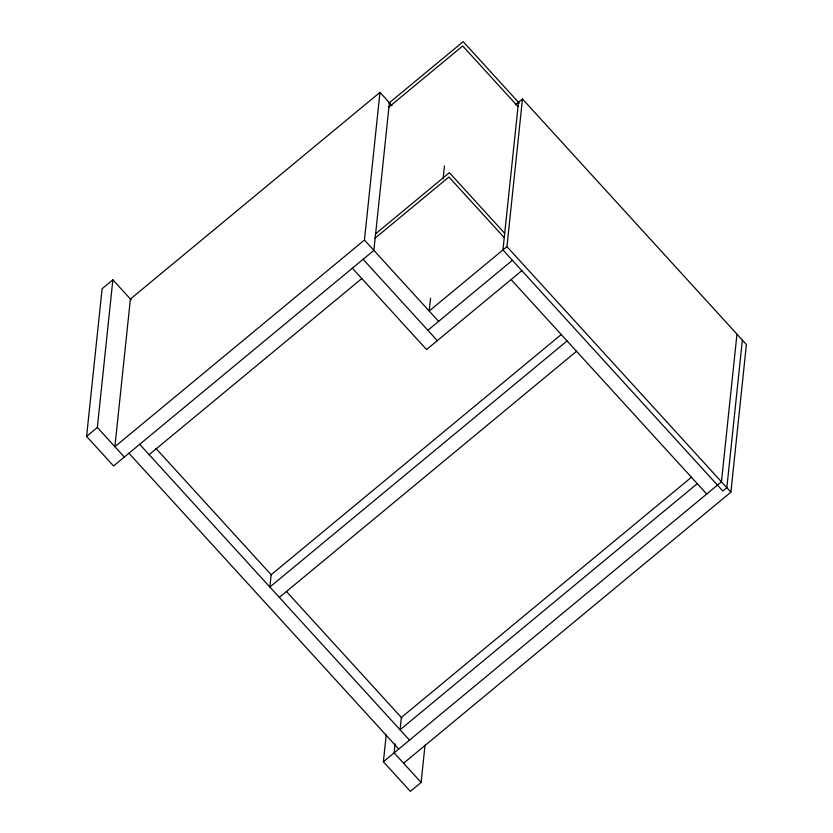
<?xml version="1.0" encoding="UTF-8"?>
<svg xmlns="http://www.w3.org/2000/svg" width="833" height="833" viewBox="0 0 833 833"><rect width="100%" height="100%" fill="white"/><g stroke="black" fill="none" stroke-linecap="round" stroke-linejoin="round"><path stroke-width="1.25" d="M389.407 102.73L373.882 250.389L113.569 465.949L86.59 436.377L102.105 288.718L112.861 279.815L131.145 299.849M86.59 436.377L97.346 427.464L112.861 279.815M379.963 92.38L130.406 299.037L114.881 446.696L364.448 240.029L379.963 92.38L392.031 105.614M430.546 298.183L429.193 311.021L506.953 246.63L522.468 98.981L746.41 344.508L730.895 492.157L403.578 763.215M443.094 178.783L444.447 165.944M425.028 745.212L421.113 782.447L410.357 791.35L383.378 761.768L386.21 734.81M395.071 743.869L394.134 752.865L421.113 782.447M518.48 102.292L502.955 249.942L722.846 491.033L726.845 487.721L742.37 340.072M736.966 334.158L721.451 481.807L383.378 761.768M388.99 103.084L463.169 41.65L519.23 103.115M388.532 107.384L462.711 45.961L517.907 106.468M515.492 104.771L522.468 98.981M375.214 234.125L449.393 172.691L504.579 233.198M374.756 238.425L448.945 177.002L504.132 237.509M149.138 454.672L361.814 278.555M427.881 330.284L512.399 260.302M521.843 270.652L426.569 349.548L352.369 268.195M561.359 334.439L271.162 574.749L269.871 587.046L567.075 340.936M279.315 597.407L576.519 351.297M691.546 477.163L401.35 717.473L400.059 729.781L697.252 483.671M506.953 246.63L730.895 492.157M511.087 279.555L706.696 494.021M364.448 240.029L438.637 321.382M363.126 259.292L437.325 340.645M155.875 448.341L271.506 575.124M286.396 591.451L402.027 718.223M139.694 444.322L409.503 740.131M128.938 453.225L398.747 749.044M97.346 427.464L124.325 457.046"/></g></svg>
